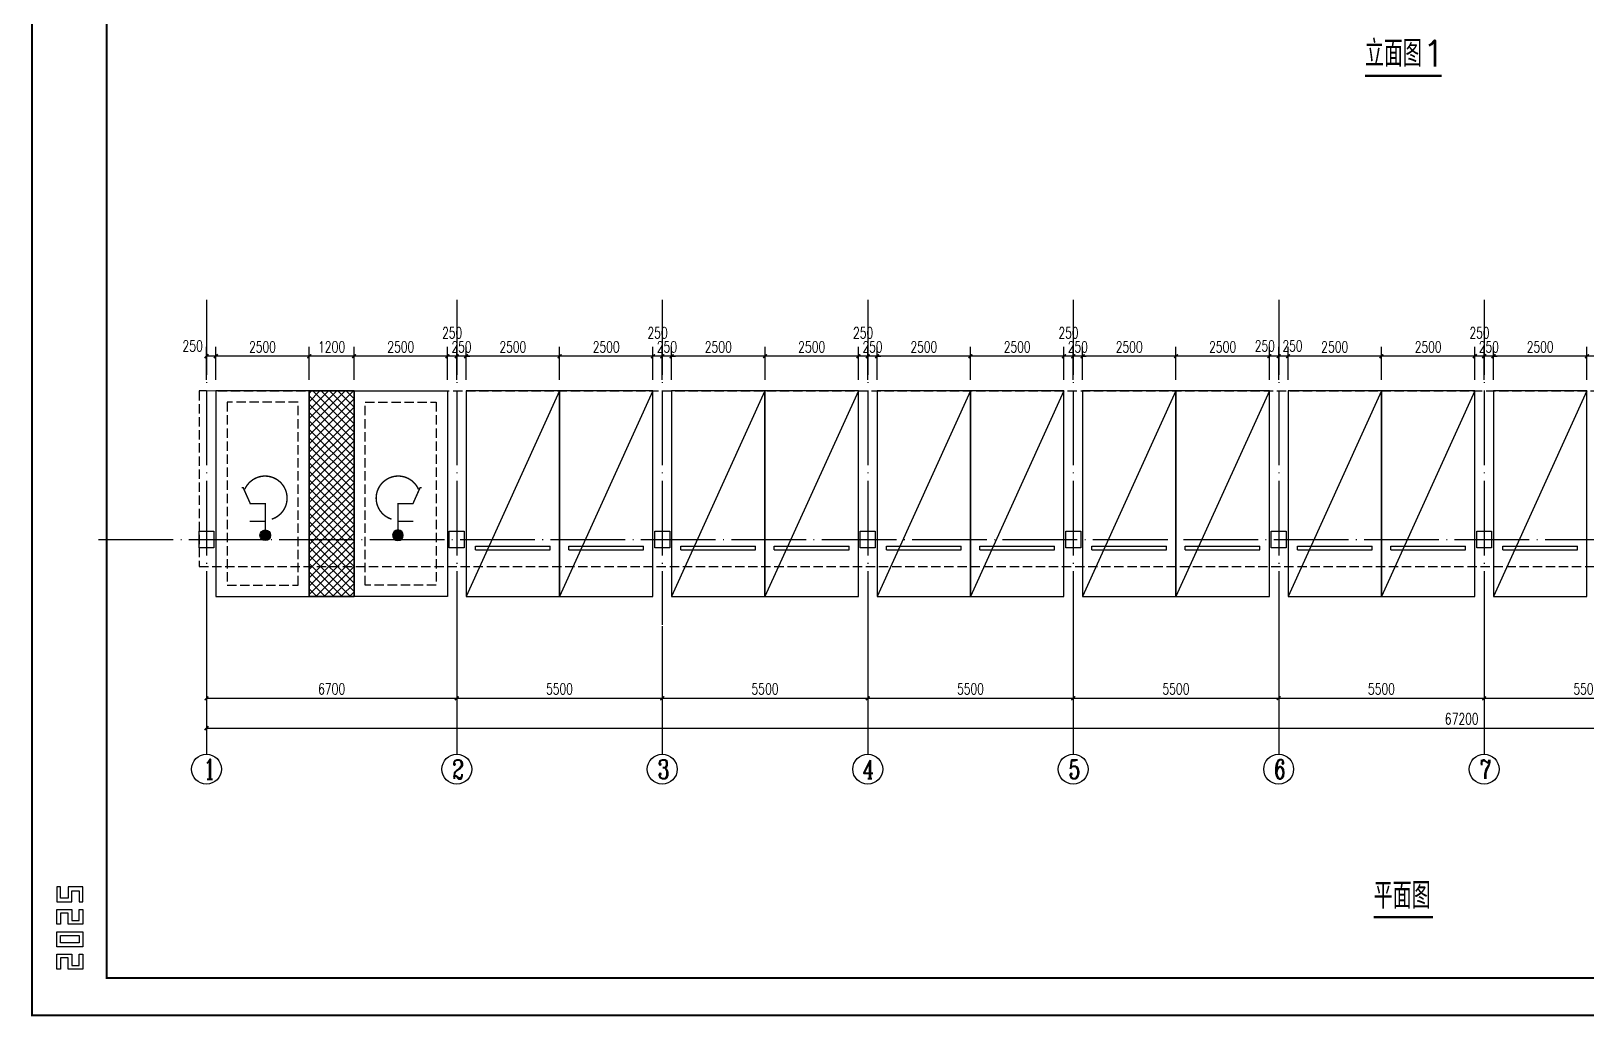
# Model space of a CAD drawing. Header units: millimetres. Extents: x -145765 to 32960, y 14307 to 133157.
# Drawn here: x -51190 to -9546, y 73878 to 100079 of the extents above; entities that cross this region are included whole.
import ezdxf
from ezdxf.enums import TextEntityAlignment as Align

# ---------------------------------------------------------------- set-up
doc = ezdxf.new("R2010")
doc.units = ezdxf.units.MM
doc.header["$LTSCALE"] = 1000
doc.linetypes.add('DASH', pattern=[0.35, 0.25, -0.1])
doc.linetypes.add('DOTE', pattern=[2.42, 2, -0.2, 0.02, -0.2])
for name, color, linetype in [('0-cxFrame', 155, 'Continuous'), ('A-AXIS-D', 1, 'Continuous'), ('A-AXIS-DOTE', 14, 'DOTE'), ('A-AXIS-DP', 126, 'Continuous'), ('A-AXIS-SYMB', 3, 'Continuous'), ('A-Car', 155, 'Continuous'), ('AS-COLN', 6, 'Continuous'), ('Car 无障碍', 6, 'Continuous')]:
    doc.layers.add(name, color=color, linetype=linetype)
doc.layers.add('0-cxText', color=131, linetype='Continuous', lineweight=25)
doc.styles.add('_TCH_AXIS', font='COMPLEX', dxfattribs={"bigfont": 'GBCBIG'})
doc.styles.add('_TCH_DIM_T3', font='SIMPLEX', dxfattribs={"width": 0.705882, "bigfont": 'GBCBIG'})
doc.styles.add('cx_tuming', font='')
doc.styles.add('cx_tuqian1', font='')
doc.styles.get("Standard").update_dxf_attribs({"font": 'txt', "bigfont": 'gbcbig.shx'})
doc.styles.add('黑体', font='@TSSDENG', dxfattribs={"width": 0.9, "bigfont": '@TSSDCHN'})
doc.styles.get('cx_tuming').set_extended_font_data('SimHei')
doc.styles.get('cx_tuqian1').set_extended_font_data('SimSun')
doc.dimstyles.new('_TCH_ARCH-100', dxfattribs={"dimscale": 100, "dimtxt": 2.975, "dimasz": 1, "dimexe": 2.5, "dimexo": 3, "dimgap": 1, "dimtad": 1, "dimdec": 0, "dimzin": 0, "dimdsep": 46, "dimtxsty": '_TCH_DIM_T3', "dimblk": 'ARCHTICK', "dimcen": 0.09, "dimclrt": 7, "dimazin": 2, "dimtfac": 1, "dimtdec": 0, "dimtix": 1, "dimtmove": 2, "dimatfit": 3, "dimfxl": 0, "dimtolj": 1, "dimtzin": 0, "dimarcsym": 0})

# ---------------------------------------------------------------- blocks, each defined once
blk = doc.blocks.new('w423432')
at = {"layer": 'AS-COLN', "elevation": 0}
blk.add_lwpolyline([(-61996, 85395), (-61596, 85395), (-61596, 84945), (-61996, 84945)], close=True, dxfattribs=at)
blk = doc.blocks.new('建筑-停车位-2400x5300')
blk.add_lwpolyline([(-50, 200), (-50, -5300), (2450, -5300), (2450, 200)], close=True)
for points in [[(2450, 200), (-50, -5300)], [(200, -3954), (2200, -3954)], [(200, -4054), (200, -3954)], [(200, -4054), (2200, -4054)], [(2200, -4054), (2200, -3954)]]:
    blk.add_lwpolyline(points)
blk = doc.blocks.new('A$C10711624')
at = {"extrusion": (3.13481e-20, -1.66466e-06, 1)}
h = blk.add_hatch(dxfattribs=at)
h.set_pattern_fill('ANSI31', color=256, scale=100, angle=-180)
h.set_pattern_definition([(225, (3800, 5500), (112.2532, -112.2532), [])])
h.paths.add_polyline_path([(1200, 500), (1200, 6000), (0, 6000), (0, 500)])
h = blk.add_hatch(color=256, dxfattribs=at)
edge = h.paths.add_edge_path()
edge.add_arc((2375, 4362), 143, 270, 630)
at = {"extrusion": (3.11285e-20, -1.66466e-06, 1), "elevation": 0}
for points in [[(1200, 500), (1200, 6000), (0, 6000), (0, 500)], [(3700, 500), (3700, 6000), (1200, 6000), (1200, 500)]]:
    blk.add_lwpolyline(points, close=True, dxfattribs=at)
at = {"extrusion": (3.11285e-20, -1.66466e-06, 1), "const_width": 37.5, "elevation": 0}
for points in [[(2375, 4267), (2375, 3513), (2778, 3513), (2969, 3085), (3006, 3085)], [(2375, 3992), (2791, 3992)]]:
    blk.add_lwpolyline(points, dxfattribs=at)
blk.add_lwpolyline([(2203, 3931, 1.5472), (2924, 3130)], format="xyb", dxfattribs=at)
blk.add_circle((2375, 4362, 0), 143)
at = {"layer": 'Defpoints', "color": 250, "linetype": 'DASH', "extrusion": (3.11285e-20, -1.66466e-06, 1), "elevation": 0}
blk.add_lwpolyline([(3400, 800), (3400, 5700), (1500, 5700), (1500, 800)], close=True, dxfattribs=at)
blk = doc.blocks.new('TK22.A1 L(Dragon)')
at = {"layer": '0-cxFrame', "color": 7, "const_width": 0.5}
blk.add_lwpolyline([(0, 0), (-841, 0), (-841, 594), (0, 594)], close=True, dxfattribs=at)
at = {"layer": '0-cxFrame', "const_width": 0.5}
blk.add_lwpolyline([(-80, 10), (-821, 10), (-821, 584), (-80, 584)], close=True, dxfattribs=at)
at = {"layer": 'Defpoints', "color": 2}
for points in [[(-833.37, 34.37), (-834.37, 34.37), (-834.37, 30.37), (-830.37, 30.37), (-830.37, 33.37), (-828.37, 33.37), (-828.37, 30.37), (-827.37, 30.37), (-827.37, 34.37), (-831.37, 34.37), (-831.37, 31.37), (-833.37, 31.37), (-833.37, 34.37)], [(-833.37, 24.37), (-834.37, 24.37), (-834.37, 28.37), (-830.37, 28.37), (-830.37, 25.37), (-828.37, 25.37), (-828.37, 28.37), (-827.37, 28.37), (-827.37, 24.37), (-831.37, 24.37), (-831.37, 27.37), (-833.37, 27.37), (-833.37, 24.37)], [(-833.37, 12.37), (-834.37, 12.37), (-834.37, 16.37), (-830.37, 16.37), (-830.37, 13.37), (-828.37, 13.37), (-828.37, 16.37), (-827.37, 16.37), (-827.37, 12.37), (-831.37, 12.37), (-831.37, 15.37), (-833.37, 15.37), (-833.37, 12.37)]]:
    blk.add_lwpolyline(points, dxfattribs=at)
for points in [[(-834.37, 18.37), (-834.37, 22.37), (-827.37, 22.37), (-827.37, 18.37)], [(-833.37, 19.37), (-833.37, 21.37), (-828.37, 21.37), (-828.37, 19.37)]]:
    blk.add_lwpolyline(points, close=True, dxfattribs=at)
at = {"style": '黑体', "flags": 4}
blk.add_attdef('图幅', text='', height=3.3, dxfattribs=at).set_placement((-40, 3), align=Align.RIGHT)
at = {"layer": '0-cxText', "flags": 4}
for tag, height, style, p in [('建设单位', 3.5, 'cx_tuming', (-45, 240)), ('项目名称', 3.5, 'cx_tuming', (-45, 210)), ('子项名称', 3.5, 'cx_tuming', (-45, 180)), ('工程编号', 3.3, 'cx_tuqian1', (-35, 165)), ('图名1', 3.5, 'cx_tuming', (-45, 87)), ('图名2', 3.5, 'cx_tuming', (-45, 79)), ('图名3', 3.5, 'cx_tuming', (-45, 71)), ('出图日期', 3.3, 'cx_tuqian1', (-39, 60)), ('专业', 3.3, 'cx_tuqian1', (-55, 52)), ('图号', 3.3, 'cx_tuqian1', (-55, 44)), ('版次', 3.3, 'cx_tuqian1', (-20, 44))]:
    blk.add_attdef(tag, text='', height=height, dxfattribs=dict(at, style=style)).set_placement(p, align=Align.MIDDLE)
at = {"layer": 'Defpoints', "color": 6, "flags": 4}
for tag, height, style, p in [('tufu', 3.3, '黑体', (-12, 12)), ('dwfname', 4, 'cx_tuqian1', (-80, 3))]:
    blk.add_attdef(tag, text='', height=height, dxfattribs=dict(at, style=style)).set_placement(p, align=Align.RIGHT)
blk = doc.blocks.new('_ArchTick')
at = {"color": 0, "linetype": 'ByBlock', "const_width": 0.4}
blk.add_lwpolyline([(-0.5, -0.5), (0.5, 0.5)], dxfattribs=at)
blk = doc.blocks.new('*D215')
at = {"layer": 'A-AXIS-D', "color": 0, "lineweight": -2}
for p, q in [((-46496, 83846), (-46496, 81170)), ((20704, 83846), (20704, 81170)), ((-46496, 81420), (20704, 81420))]:
    blk.add_line(p, q, dxfattribs=at)
at = {"layer": 'Defpoints', "color": 0}
for p in [(-46496, 84146), (20704, 84146), (20704, 81420)]:
    blk.add_point(p, dxfattribs=at)
at = {"layer": 'A-AXIS-D', "color": 0, "lineweight": -2, "xscale": 100, "yscale": 100, "zscale": 100, "rotation": 180}
blk.add_blockref('_ArchTick', (-46496, 81420), dxfattribs=at)
at = {"layer": 'A-AXIS-D', "color": 0, "lineweight": -2, "xscale": 100, "yscale": 100, "zscale": 100}
blk.add_blockref('_ArchTick', (20704, 81420), dxfattribs=at)
at = {"layer": 'A-AXIS-D', "color": 7, "insert": (-12896, 81669), "char_height": 297.5, "attachment_point": 5, "style": '_TCH_DIM_T3'}
blk.add_mtext('\\A1;67200', dxfattribs=at)
blk = doc.blocks.new('*D216')
at = {"layer": 'A-AXIS-D', "color": 0, "lineweight": -2}
for p, q in [((-46496, 83846), (-46496, 81970)), ((-39796, 83846), (-39796, 81970)), ((-46496, 82220), (-39796, 82220))]:
    blk.add_line(p, q, dxfattribs=at)
at = {"layer": 'Defpoints', "color": 0}
for p in [(-46496, 84146), (-39796, 84146), (-39796, 82220)]:
    blk.add_point(p, dxfattribs=at)
at = {"layer": 'A-AXIS-D', "color": 0, "lineweight": -2, "xscale": 100, "yscale": 100, "zscale": 100, "rotation": 180}
blk.add_blockref('_ArchTick', (-46496, 82220), dxfattribs=at)
at = {"layer": 'A-AXIS-D', "color": 0, "lineweight": -2, "xscale": 100, "yscale": 100, "zscale": 100}
blk.add_blockref('_ArchTick', (-39796, 82220), dxfattribs=at)
at = {"layer": 'A-AXIS-D', "color": 7, "insert": (-43146, 82469), "char_height": 297.5, "attachment_point": 5, "style": '_TCH_DIM_T3'}
blk.add_mtext('\\A1;6700', dxfattribs=at)
blk = doc.blocks.new('*D217')
at = {"layer": 'A-AXIS-D', "color": 0, "lineweight": -2}
for p, q in [((-39796, 83846), (-39796, 81970)), ((-34296, 83846), (-34296, 81970)), ((-39796, 82220), (-34296, 82220))]:
    blk.add_line(p, q, dxfattribs=at)
at = {"layer": 'Defpoints', "color": 0}
for p in [(-39796, 84146), (-34296, 84146), (-34296, 82220)]:
    blk.add_point(p, dxfattribs=at)
at = {"layer": 'A-AXIS-D', "color": 0, "lineweight": -2, "xscale": 100, "yscale": 100, "zscale": 100, "rotation": 180}
blk.add_blockref('_ArchTick', (-39796, 82220), dxfattribs=at)
at = {"layer": 'A-AXIS-D', "color": 0, "lineweight": -2, "xscale": 100, "yscale": 100, "zscale": 100}
blk.add_blockref('_ArchTick', (-34296, 82220), dxfattribs=at)
at = {"layer": 'A-AXIS-D', "color": 7, "insert": (-37046, 82469), "char_height": 297.5, "attachment_point": 5, "style": '_TCH_DIM_T3'}
blk.add_mtext('\\A1;5500', dxfattribs=at)
blk = doc.blocks.new('*D218')
at = {"layer": 'A-AXIS-D', "color": 0, "lineweight": -2}
for p, q in [((-34296, 83846), (-34296, 81970)), ((-28796, 83846), (-28796, 81970)), ((-34296, 82220), (-28796, 82220))]:
    blk.add_line(p, q, dxfattribs=at)
at = {"layer": 'Defpoints', "color": 0}
for p in [(-34296, 84146), (-28796, 84146), (-28796, 82220)]:
    blk.add_point(p, dxfattribs=at)
at = {"layer": 'A-AXIS-D', "color": 0, "lineweight": -2, "xscale": 100, "yscale": 100, "zscale": 100, "rotation": 180}
blk.add_blockref('_ArchTick', (-34296, 82220), dxfattribs=at)
at = {"layer": 'A-AXIS-D', "color": 0, "lineweight": -2, "xscale": 100, "yscale": 100, "zscale": 100}
blk.add_blockref('_ArchTick', (-28796, 82220), dxfattribs=at)
at = {"layer": 'A-AXIS-D', "color": 7, "insert": (-31546, 82469), "char_height": 297.5, "attachment_point": 5, "style": '_TCH_DIM_T3'}
blk.add_mtext('\\A1;5500', dxfattribs=at)
blk = doc.blocks.new('*D219')
at = {"layer": 'A-AXIS-D', "color": 0, "lineweight": -2}
for p, q in [((-28796, 83846), (-28796, 81970)), ((-23296, 83846), (-23296, 81970)), ((-28796, 82220), (-23296, 82220))]:
    blk.add_line(p, q, dxfattribs=at)
at = {"layer": 'Defpoints', "color": 0}
for p in [(-28796, 84146), (-23296, 84146), (-23296, 82220)]:
    blk.add_point(p, dxfattribs=at)
at = {"layer": 'A-AXIS-D', "color": 0, "lineweight": -2, "xscale": 100, "yscale": 100, "zscale": 100, "rotation": 180}
blk.add_blockref('_ArchTick', (-28796, 82220), dxfattribs=at)
at = {"layer": 'A-AXIS-D', "color": 0, "lineweight": -2, "xscale": 100, "yscale": 100, "zscale": 100}
blk.add_blockref('_ArchTick', (-23296, 82220), dxfattribs=at)
at = {"layer": 'A-AXIS-D', "color": 7, "insert": (-26046, 82469), "char_height": 297.5, "attachment_point": 5, "style": '_TCH_DIM_T3'}
blk.add_mtext('\\A1;5500', dxfattribs=at)
blk = doc.blocks.new('*D220')
at = {"layer": 'A-AXIS-D', "color": 0, "lineweight": -2}
for p, q in [((-23296, 83846), (-23296, 81970)), ((-17796, 83846), (-17796, 81970)), ((-23296, 82220), (-17796, 82220))]:
    blk.add_line(p, q, dxfattribs=at)
at = {"layer": 'Defpoints', "color": 0}
for p in [(-23296, 84146), (-17796, 84146), (-17796, 82220)]:
    blk.add_point(p, dxfattribs=at)
at = {"layer": 'A-AXIS-D', "color": 0, "lineweight": -2, "xscale": 100, "yscale": 100, "zscale": 100, "rotation": 180}
blk.add_blockref('_ArchTick', (-23296, 82220), dxfattribs=at)
at = {"layer": 'A-AXIS-D', "color": 0, "lineweight": -2, "xscale": 100, "yscale": 100, "zscale": 100}
blk.add_blockref('_ArchTick', (-17796, 82220), dxfattribs=at)
at = {"layer": 'A-AXIS-D', "color": 7, "insert": (-20546, 82469), "char_height": 297.5, "attachment_point": 5, "style": '_TCH_DIM_T3'}
blk.add_mtext('\\A1;5500', dxfattribs=at)
blk = doc.blocks.new('*D221')
at = {"layer": 'A-AXIS-D', "color": 0, "lineweight": -2}
for p, q in [((-17796, 83846), (-17796, 81970)), ((-12296, 83846), (-12296, 81970)), ((-17796, 82220), (-12296, 82220))]:
    blk.add_line(p, q, dxfattribs=at)
at = {"layer": 'Defpoints', "color": 0}
for p in [(-17796, 84146), (-12296, 84146), (-12296, 82220)]:
    blk.add_point(p, dxfattribs=at)
at = {"layer": 'A-AXIS-D', "color": 0, "lineweight": -2, "xscale": 100, "yscale": 100, "zscale": 100, "rotation": 180}
blk.add_blockref('_ArchTick', (-17796, 82220), dxfattribs=at)
at = {"layer": 'A-AXIS-D', "color": 0, "lineweight": -2, "xscale": 100, "yscale": 100, "zscale": 100}
blk.add_blockref('_ArchTick', (-12296, 82220), dxfattribs=at)
at = {"layer": 'A-AXIS-D', "color": 7, "insert": (-15046, 82469), "char_height": 297.5, "attachment_point": 5, "style": '_TCH_DIM_T3'}
blk.add_mtext('\\A1;5500', dxfattribs=at)
blk = doc.blocks.new('*D222')
at = {"layer": 'A-AXIS-D', "color": 0, "lineweight": -2}
for p, q in [((-12296, 83846), (-12296, 81970)), ((-6796, 83846), (-6796, 81970)), ((-12296, 82220), (-6796, 82220))]:
    blk.add_line(p, q, dxfattribs=at)
at = {"layer": 'Defpoints', "color": 0}
for p in [(-12296, 84146), (-6796, 84146), (-6796, 82220)]:
    blk.add_point(p, dxfattribs=at)
at = {"layer": 'A-AXIS-D', "color": 0, "lineweight": -2, "xscale": 100, "yscale": 100, "zscale": 100, "rotation": 180}
blk.add_blockref('_ArchTick', (-12296, 82220), dxfattribs=at)
at = {"layer": 'A-AXIS-D', "color": 0, "lineweight": -2, "xscale": 100, "yscale": 100, "zscale": 100}
blk.add_blockref('_ArchTick', (-6796, 82220), dxfattribs=at)
at = {"layer": 'A-AXIS-D', "color": 7, "insert": (-9546, 82469), "char_height": 297.5, "attachment_point": 5, "style": '_TCH_DIM_T3'}
blk.add_mtext('\\A1;5500', dxfattribs=at)
blk = doc.blocks.new('*D273')
at = {"layer": 'A-AXIS-DP', "color": 0, "lineweight": -2}
for p, q in [((-9546, 90745), (-9546, 91626)), ((-7046, 90745), (-7046, 91626)), ((-7046, 91376), (-9546, 91376))]:
    blk.add_line(p, q, dxfattribs=at)
at = {"layer": 'Defpoints', "color": 0}
for p in [(-9546, 91376), (-9546, 90445), (-7046, 90445)]:
    blk.add_point(p, dxfattribs=at)
at = {"layer": 'A-AXIS-DP', "color": 0, "lineweight": -2, "xscale": 100, "yscale": 100, "zscale": 100}
for p, rotation in [((-9546, 91376), 179.9999993516673), ((-7046, 91376), 359.9999993516673)]:
    blk.add_blockref('_ArchTick', p, dxfattribs=dict(at, rotation=rotation))
at = {"layer": 'A-AXIS-DP', "color": 7, "insert": (-8296, 91625), "char_height": 297.5, "attachment_point": 5, "rotation": 360, "style": '_TCH_DIM_T3'}
blk.add_mtext('\\A1;2500', dxfattribs=at)
blk = doc.blocks.new('*D274')
at = {"layer": 'A-AXIS-DP', "color": 0, "lineweight": -2}
for p, q in [((-12046, 90745), (-12046, 91626)), ((-9546, 90745), (-9546, 91626)), ((-9546, 91376), (-12046, 91376))]:
    blk.add_line(p, q, dxfattribs=at)
at = {"layer": 'Defpoints', "color": 0}
for p in [(-12046, 91376), (-12046, 90445), (-9546, 90445)]:
    blk.add_point(p, dxfattribs=at)
at = {"layer": 'A-AXIS-DP', "color": 0, "lineweight": -2, "xscale": 100, "yscale": 100, "zscale": 100}
for p, rotation in [((-12046, 91376), 179.9999993516673), ((-9546, 91376), 359.9999993516673)]:
    blk.add_blockref('_ArchTick', p, dxfattribs=dict(at, rotation=rotation))
at = {"layer": 'A-AXIS-DP', "color": 7, "insert": (-10796, 91625), "char_height": 297.5, "attachment_point": 5, "rotation": 360, "style": '_TCH_DIM_T3'}
blk.add_mtext('\\A1;2500', dxfattribs=at)
blk = doc.blocks.new('*D275')
at = {"layer": 'A-AXIS-DP', "color": 0, "lineweight": -2}
for p, q in [((-12296, 90745), (-12296, 91626)), ((-12046, 90745), (-12046, 91626)), ((-12296, 91376), (-12396, 91376)), ((-12046, 91376), (-12296, 91376)), ((-12046, 91376), (-11946, 91376))]:
    blk.add_line(p, q, dxfattribs=at)
at = {"layer": 'Defpoints', "color": 0}
for p in [(-12296, 91376), (-12296, 90445), (-12046, 90445)]:
    blk.add_point(p, dxfattribs=at)
at = {"layer": 'A-AXIS-DP', "color": 0, "lineweight": -2, "xscale": 100, "yscale": 100, "zscale": 100}
for p, rotation in [((-12296, 91376), 359.9999993516689), ((-12046, 91376), 179.9999993516689)]:
    blk.add_blockref('_ArchTick', p, dxfattribs=dict(at, rotation=rotation))
at = {"layer": 'A-AXIS-DP', "color": 7, "insert": (-12171, 91625), "char_height": 297.5, "attachment_point": 5, "rotation": 360, "style": '_TCH_DIM_T3'}
blk.add_mtext('\\A1;250', dxfattribs=at)
blk = doc.blocks.new('*D276')
at = {"layer": 'A-AXIS-DP', "color": 0, "lineweight": -2}
for p, q in [((-12546, 90745), (-12546, 91626)), ((-12296, 90745), (-12296, 91626)), ((-12296, 91376), (-12546, 91376))]:
    blk.add_line(p, q, dxfattribs=at)
at = {"layer": 'Defpoints', "color": 0}
for p in [(-12546, 91376), (-12546, 90445), (-12296, 90445)]:
    blk.add_point(p, dxfattribs=at)
at = {"layer": 'A-AXIS-DP', "color": 0, "lineweight": -2, "xscale": 100, "yscale": 100, "zscale": 100}
for p, rotation in [((-12546, 91376), 179.999999351669), ((-12296, 91376), 359.999999351669)]:
    blk.add_blockref('_ArchTick', p, dxfattribs=dict(at, rotation=rotation))
at = {"layer": 'A-AXIS-DP', "color": 7, "insert": (-12421, 92001), "char_height": 297.5, "attachment_point": 5, "rotation": 360, "style": '_TCH_DIM_T3'}
blk.add_mtext('\\A1;250', dxfattribs=at)
blk = doc.blocks.new('*D277')
at = {"layer": 'A-AXIS-DP', "color": 0, "lineweight": -2}
for p, q in [((-15046, 90745), (-15046, 91626)), ((-12546, 90745), (-12546, 91626)), ((-12546, 91376), (-15046, 91376))]:
    blk.add_line(p, q, dxfattribs=at)
at = {"layer": 'Defpoints', "color": 0}
for p in [(-15046, 91376), (-15046, 90445), (-12546, 90445)]:
    blk.add_point(p, dxfattribs=at)
at = {"layer": 'A-AXIS-DP', "color": 0, "lineweight": -2, "xscale": 100, "yscale": 100, "zscale": 100}
for p, rotation in [((-15046, 91376), 179.9999993516673), ((-12546, 91376), 359.9999993516673)]:
    blk.add_blockref('_ArchTick', p, dxfattribs=dict(at, rotation=rotation))
at = {"layer": 'A-AXIS-DP', "color": 7, "insert": (-13796, 91625), "char_height": 297.5, "attachment_point": 5, "rotation": 360, "style": '_TCH_DIM_T3'}
blk.add_mtext('\\A1;2500', dxfattribs=at)
blk = doc.blocks.new('*D278')
at = {"layer": 'A-AXIS-DP', "color": 0, "lineweight": -2}
for p, q in [((-17546, 90745), (-17546, 91626)), ((-15046, 90745), (-15046, 91626)), ((-15046, 91376), (-17546, 91376))]:
    blk.add_line(p, q, dxfattribs=at)
at = {"layer": 'Defpoints', "color": 0}
for p in [(-17546, 91376), (-17546, 90445), (-15046, 90445)]:
    blk.add_point(p, dxfattribs=at)
at = {"layer": 'A-AXIS-DP', "color": 0, "lineweight": -2, "xscale": 100, "yscale": 100, "zscale": 100}
for p, rotation in [((-17546, 91376), 179.9999993516673), ((-15046, 91376), 359.9999993516673)]:
    blk.add_blockref('_ArchTick', p, dxfattribs=dict(at, rotation=rotation))
at = {"layer": 'A-AXIS-DP', "color": 7, "insert": (-16296, 91625), "char_height": 297.5, "attachment_point": 5, "rotation": 360, "style": '_TCH_DIM_T3'}
blk.add_mtext('\\A1;2500', dxfattribs=at)
blk = doc.blocks.new('*D279')
at = {"layer": 'A-AXIS-DP', "color": 0, "lineweight": -2}
for p, q in [((-17796, 90745), (-17796, 91626)), ((-17546, 90745), (-17546, 91626)), ((-17546, 91376), (-17796, 91376))]:
    blk.add_line(p, q, dxfattribs=at)
at = {"layer": 'Defpoints', "color": 0}
for p in [(-17796, 91376), (-17796, 90445), (-17546, 90445)]:
    blk.add_point(p, dxfattribs=at)
at = {"layer": 'A-AXIS-DP', "color": 0, "lineweight": -2, "xscale": 100, "yscale": 100, "zscale": 100}
for p, rotation in [((-17796, 91376), 179.9999993516689), ((-17546, 91376), 359.9999993516689)]:
    blk.add_blockref('_ArchTick', p, dxfattribs=dict(at, rotation=rotation))
at = {"layer": 'A-AXIS-DP', "color": 7, "insert": (-18166, 91651), "char_height": 297.5, "attachment_point": 5, "rotation": 360, "style": '_TCH_DIM_T3'}
blk.add_mtext('\\A1;250', dxfattribs=at)
blk = doc.blocks.new('*D280')
at = {"layer": 'A-AXIS-DP', "color": 0, "lineweight": -2}
for p, q in [((-18046, 90745), (-18046, 91626)), ((-17796, 90745), (-17796, 91626)), ((-17796, 91376), (-18046, 91376))]:
    blk.add_line(p, q, dxfattribs=at)
at = {"layer": 'Defpoints', "color": 0}
for p in [(-18046, 91376), (-18046, 90445), (-17796, 90445)]:
    blk.add_point(p, dxfattribs=at)
at = {"layer": 'A-AXIS-DP', "color": 0, "lineweight": -2, "xscale": 100, "yscale": 100, "zscale": 100}
for p, rotation in [((-18046, 91376), 179.999999351669), ((-17796, 91376), 359.999999351669)]:
    blk.add_blockref('_ArchTick', p, dxfattribs=dict(at, rotation=rotation))
at = {"layer": 'A-AXIS-DP', "color": 7, "insert": (-17426, 91651), "char_height": 297.5, "attachment_point": 5, "rotation": 360, "style": '_TCH_DIM_T3'}
blk.add_mtext('\\A1;250', dxfattribs=at)
blk = doc.blocks.new('*D281')
at = {"layer": 'A-AXIS-DP', "color": 0, "lineweight": -2}
for p, q in [((-20546, 90745), (-20546, 91626)), ((-18046, 90745), (-18046, 91626)), ((-18046, 91376), (-20546, 91376))]:
    blk.add_line(p, q, dxfattribs=at)
at = {"layer": 'Defpoints', "color": 0}
for p in [(-20546, 91376), (-20546, 90445), (-18046, 90445)]:
    blk.add_point(p, dxfattribs=at)
at = {"layer": 'A-AXIS-DP', "color": 0, "lineweight": -2, "xscale": 100, "yscale": 100, "zscale": 100}
for p, rotation in [((-20546, 91376), 179.9999993516674), ((-18046, 91376), 359.9999993516673)]:
    blk.add_blockref('_ArchTick', p, dxfattribs=dict(at, rotation=rotation))
at = {"layer": 'A-AXIS-DP', "color": 7, "insert": (-19296, 91625), "char_height": 297.5, "attachment_point": 5, "rotation": 360, "style": '_TCH_DIM_T3'}
blk.add_mtext('\\A1;2500', dxfattribs=at)
blk = doc.blocks.new('*D282')
at = {"layer": 'A-AXIS-DP', "color": 0, "lineweight": -2}
for p, q in [((-23046, 90745), (-23046, 91626)), ((-20546, 90745), (-20546, 91626)), ((-20546, 91376), (-23046, 91376))]:
    blk.add_line(p, q, dxfattribs=at)
at = {"layer": 'Defpoints', "color": 0}
for p in [(-23046, 91376), (-23046, 90445), (-20546, 90445)]:
    blk.add_point(p, dxfattribs=at)
at = {"layer": 'A-AXIS-DP', "color": 0, "lineweight": -2, "xscale": 100, "yscale": 100, "zscale": 100}
for p, rotation in [((-23046, 91376), 179.9999993516673), ((-20546, 91376), 359.9999993516673)]:
    blk.add_blockref('_ArchTick', p, dxfattribs=dict(at, rotation=rotation))
at = {"layer": 'A-AXIS-DP', "color": 7, "insert": (-21796, 91625), "char_height": 297.5, "attachment_point": 5, "rotation": 360, "style": '_TCH_DIM_T3'}
blk.add_mtext('\\A1;2500', dxfattribs=at)
blk = doc.blocks.new('*D283')
at = {"layer": 'A-AXIS-DP', "color": 0, "lineweight": -2}
for p, q in [((-23296, 90745), (-23296, 91626)), ((-23046, 90745), (-23046, 91626)), ((-23296, 91376), (-23396, 91376)), ((-23046, 91376), (-23296, 91376)), ((-23046, 91376), (-22946, 91376))]:
    blk.add_line(p, q, dxfattribs=at)
at = {"layer": 'Defpoints', "color": 0}
for p in [(-23296, 91376), (-23296, 90445), (-23046, 90445)]:
    blk.add_point(p, dxfattribs=at)
at = {"layer": 'A-AXIS-DP', "color": 0, "lineweight": -2, "xscale": 100, "yscale": 100, "zscale": 100}
for p, rotation in [((-23296, 91376), 359.9999993516689), ((-23046, 91376), 179.9999993516689)]:
    blk.add_blockref('_ArchTick', p, dxfattribs=dict(at, rotation=rotation))
at = {"layer": 'A-AXIS-DP', "color": 7, "insert": (-23171, 91625), "char_height": 297.5, "attachment_point": 5, "rotation": 360, "style": '_TCH_DIM_T3'}
blk.add_mtext('\\A1;250', dxfattribs=at)
blk = doc.blocks.new('*D284')
at = {"layer": 'A-AXIS-DP', "color": 0, "lineweight": -2}
for p, q in [((-23546, 90745), (-23546, 91626)), ((-23296, 90745), (-23296, 91626)), ((-23296, 91376), (-23546, 91376))]:
    blk.add_line(p, q, dxfattribs=at)
at = {"layer": 'Defpoints', "color": 0}
for p in [(-23546, 91376), (-23546, 90445), (-23296, 90445)]:
    blk.add_point(p, dxfattribs=at)
at = {"layer": 'A-AXIS-DP', "color": 0, "lineweight": -2, "xscale": 100, "yscale": 100, "zscale": 100}
for p, rotation in [((-23546, 91376), 179.999999351669), ((-23296, 91376), 359.999999351669)]:
    blk.add_blockref('_ArchTick', p, dxfattribs=dict(at, rotation=rotation))
at = {"layer": 'A-AXIS-DP', "color": 7, "insert": (-23421, 92001), "char_height": 297.5, "attachment_point": 5, "rotation": 360, "style": '_TCH_DIM_T3'}
blk.add_mtext('\\A1;250', dxfattribs=at)
blk = doc.blocks.new('*D285')
at = {"layer": 'A-AXIS-DP', "color": 0, "lineweight": -2}
for p, q in [((-26046, 90745), (-26046, 91626)), ((-23546, 90745), (-23546, 91626)), ((-23546, 91376), (-26046, 91376))]:
    blk.add_line(p, q, dxfattribs=at)
at = {"layer": 'Defpoints', "color": 0}
for p in [(-26046, 91376), (-26046, 90445), (-23546, 90445)]:
    blk.add_point(p, dxfattribs=at)
at = {"layer": 'A-AXIS-DP', "color": 0, "lineweight": -2, "xscale": 100, "yscale": 100, "zscale": 100}
for p, rotation in [((-26046, 91376), 179.9999993516674), ((-23546, 91376), 359.9999993516673)]:
    blk.add_blockref('_ArchTick', p, dxfattribs=dict(at, rotation=rotation))
at = {"layer": 'A-AXIS-DP', "color": 7, "insert": (-24796, 91625), "char_height": 297.5, "attachment_point": 5, "rotation": 360, "style": '_TCH_DIM_T3'}
blk.add_mtext('\\A1;2500', dxfattribs=at)
blk = doc.blocks.new('*D286')
at = {"layer": 'A-AXIS-DP', "color": 0, "lineweight": -2}
for p, q in [((-28546, 90745), (-28546, 91626)), ((-26046, 90745), (-26046, 91626)), ((-26046, 91376), (-28546, 91376))]:
    blk.add_line(p, q, dxfattribs=at)
at = {"layer": 'Defpoints', "color": 0}
for p in [(-28546, 91376), (-28546, 90445), (-26046, 90445)]:
    blk.add_point(p, dxfattribs=at)
at = {"layer": 'A-AXIS-DP', "color": 0, "lineweight": -2, "xscale": 100, "yscale": 100, "zscale": 100}
for p, rotation in [((-28546, 91376), 179.9999993516673), ((-26046, 91376), 359.9999993516673)]:
    blk.add_blockref('_ArchTick', p, dxfattribs=dict(at, rotation=rotation))
at = {"layer": 'A-AXIS-DP', "color": 7, "insert": (-27296, 91625), "char_height": 297.5, "attachment_point": 5, "rotation": 360, "style": '_TCH_DIM_T3'}
blk.add_mtext('\\A1;2500', dxfattribs=at)
blk = doc.blocks.new('*D287')
at = {"layer": 'A-AXIS-DP', "color": 0, "lineweight": -2}
for p, q in [((-28796, 90745), (-28796, 91626)), ((-28546, 90745), (-28546, 91626)), ((-28796, 91376), (-28896, 91376)), ((-28546, 91376), (-28796, 91376)), ((-28546, 91376), (-28446, 91376))]:
    blk.add_line(p, q, dxfattribs=at)
at = {"layer": 'Defpoints', "color": 0}
for p in [(-28796, 91376), (-28796, 90445), (-28546, 90445)]:
    blk.add_point(p, dxfattribs=at)
at = {"layer": 'A-AXIS-DP', "color": 0, "lineweight": -2, "xscale": 100, "yscale": 100, "zscale": 100}
for p, rotation in [((-28796, 91376), 359.9999993516689), ((-28546, 91376), 179.9999993516689)]:
    blk.add_blockref('_ArchTick', p, dxfattribs=dict(at, rotation=rotation))
at = {"layer": 'A-AXIS-DP', "color": 7, "insert": (-28671, 91625), "char_height": 297.5, "attachment_point": 5, "rotation": 360, "style": '_TCH_DIM_T3'}
blk.add_mtext('\\A1;250', dxfattribs=at)
blk = doc.blocks.new('*D288')
at = {"layer": 'A-AXIS-DP', "color": 0, "lineweight": -2}
for p, q in [((-29046, 90745), (-29046, 91626)), ((-28796, 90745), (-28796, 91626)), ((-28796, 91376), (-29046, 91376))]:
    blk.add_line(p, q, dxfattribs=at)
at = {"layer": 'Defpoints', "color": 0}
for p in [(-29046, 91376), (-29046, 90445), (-28796, 90445)]:
    blk.add_point(p, dxfattribs=at)
at = {"layer": 'A-AXIS-DP', "color": 0, "lineweight": -2, "xscale": 100, "yscale": 100, "zscale": 100}
for p, rotation in [((-29046, 91376), 179.999999351669), ((-28796, 91376), 359.999999351669)]:
    blk.add_blockref('_ArchTick', p, dxfattribs=dict(at, rotation=rotation))
at = {"layer": 'A-AXIS-DP', "color": 7, "insert": (-28921, 92001), "char_height": 297.5, "attachment_point": 5, "rotation": 360, "style": '_TCH_DIM_T3'}
blk.add_mtext('\\A1;250', dxfattribs=at)
blk = doc.blocks.new('*D289')
at = {"layer": 'A-AXIS-DP', "color": 0, "lineweight": -2}
for p, q in [((-31546, 90745), (-31546, 91626)), ((-29046, 90745), (-29046, 91626)), ((-29046, 91376), (-31546, 91376))]:
    blk.add_line(p, q, dxfattribs=at)
at = {"layer": 'Defpoints', "color": 0}
for p in [(-31546, 91376), (-31546, 90445), (-29046, 90445)]:
    blk.add_point(p, dxfattribs=at)
at = {"layer": 'A-AXIS-DP', "color": 0, "lineweight": -2, "xscale": 100, "yscale": 100, "zscale": 100}
for p, rotation in [((-31546, 91376), 179.9999993516673), ((-29046, 91376), 359.9999993516673)]:
    blk.add_blockref('_ArchTick', p, dxfattribs=dict(at, rotation=rotation))
at = {"layer": 'A-AXIS-DP', "color": 7, "insert": (-30296, 91625), "char_height": 297.5, "attachment_point": 5, "rotation": 360, "style": '_TCH_DIM_T3'}
blk.add_mtext('\\A1;2500', dxfattribs=at)
blk = doc.blocks.new('*D290')
at = {"layer": 'A-AXIS-DP', "color": 0, "lineweight": -2}
for p, q in [((-34046, 90745), (-34046, 91626)), ((-31546, 90745), (-31546, 91626)), ((-31546, 91376), (-34046, 91376))]:
    blk.add_line(p, q, dxfattribs=at)
at = {"layer": 'Defpoints', "color": 0}
for p in [(-34046, 91376), (-34046, 90445), (-31546, 90445)]:
    blk.add_point(p, dxfattribs=at)
at = {"layer": 'A-AXIS-DP', "color": 0, "lineweight": -2, "xscale": 100, "yscale": 100, "zscale": 100}
for p, rotation in [((-34046, 91376), 179.9999993516673), ((-31546, 91376), 359.9999993516673)]:
    blk.add_blockref('_ArchTick', p, dxfattribs=dict(at, rotation=rotation))
at = {"layer": 'A-AXIS-DP', "color": 7, "insert": (-32796, 91625), "char_height": 297.5, "attachment_point": 5, "rotation": 360, "style": '_TCH_DIM_T3'}
blk.add_mtext('\\A1;2500', dxfattribs=at)
blk = doc.blocks.new('*D291')
at = {"layer": 'A-AXIS-DP', "color": 0, "lineweight": -2}
for p, q in [((-34296, 90745), (-34296, 91626)), ((-34046, 90745), (-34046, 91626)), ((-34296, 91376), (-34396, 91376)), ((-34046, 91376), (-34296, 91376)), ((-34046, 91376), (-33946, 91376))]:
    blk.add_line(p, q, dxfattribs=at)
at = {"layer": 'Defpoints', "color": 0}
for p in [(-34296, 91376), (-34296, 90445), (-34046, 90445)]:
    blk.add_point(p, dxfattribs=at)
at = {"layer": 'A-AXIS-DP', "color": 0, "lineweight": -2, "xscale": 100, "yscale": 100, "zscale": 100}
for p, rotation in [((-34296, 91376), 359.9999993516689), ((-34046, 91376), 179.9999993516689)]:
    blk.add_blockref('_ArchTick', p, dxfattribs=dict(at, rotation=rotation))
at = {"layer": 'A-AXIS-DP', "color": 7, "insert": (-34171, 91625), "char_height": 297.5, "attachment_point": 5, "rotation": 360, "style": '_TCH_DIM_T3'}
blk.add_mtext('\\A1;250', dxfattribs=at)
blk = doc.blocks.new('*D292')
at = {"layer": 'A-AXIS-DP', "color": 0, "lineweight": -2}
for p, q in [((-34546, 90745), (-34546, 91626)), ((-34296, 90745), (-34296, 91626)), ((-34296, 91376), (-34546, 91376))]:
    blk.add_line(p, q, dxfattribs=at)
at = {"layer": 'Defpoints', "color": 0}
for p in [(-34546, 91376), (-34546, 90445), (-34296, 90445)]:
    blk.add_point(p, dxfattribs=at)
at = {"layer": 'A-AXIS-DP', "color": 0, "lineweight": -2, "xscale": 100, "yscale": 100, "zscale": 100}
for p, rotation in [((-34546, 91376), 179.999999351669), ((-34296, 91376), 359.999999351669)]:
    blk.add_blockref('_ArchTick', p, dxfattribs=dict(at, rotation=rotation))
at = {"layer": 'A-AXIS-DP', "color": 7, "insert": (-34421, 92001), "char_height": 297.5, "attachment_point": 5, "rotation": 360, "style": '_TCH_DIM_T3'}
blk.add_mtext('\\A1;250', dxfattribs=at)
blk = doc.blocks.new('*D293')
at = {"layer": 'A-AXIS-DP', "color": 0, "lineweight": -2}
for p, q in [((-37046, 90745), (-37046, 91626)), ((-34546, 90745), (-34546, 91626)), ((-34546, 91376), (-37046, 91376))]:
    blk.add_line(p, q, dxfattribs=at)
at = {"layer": 'Defpoints', "color": 0}
for p in [(-37046, 91376), (-37046, 90445), (-34546, 90445)]:
    blk.add_point(p, dxfattribs=at)
at = {"layer": 'A-AXIS-DP', "color": 0, "lineweight": -2, "xscale": 100, "yscale": 100, "zscale": 100}
for p, rotation in [((-37046, 91376), 179.9999993516673), ((-34546, 91376), 359.9999993516673)]:
    blk.add_blockref('_ArchTick', p, dxfattribs=dict(at, rotation=rotation))
at = {"layer": 'A-AXIS-DP', "color": 7, "insert": (-35796, 91625), "char_height": 297.5, "attachment_point": 5, "rotation": 360, "style": '_TCH_DIM_T3'}
blk.add_mtext('\\A1;2500', dxfattribs=at)
blk = doc.blocks.new('*D294')
at = {"layer": 'A-AXIS-DP', "color": 0, "lineweight": -2}
for p, q in [((-39546, 90745), (-39546, 91626)), ((-37046, 90745), (-37046, 91626)), ((-37046, 91376), (-39546, 91376))]:
    blk.add_line(p, q, dxfattribs=at)
at = {"layer": 'Defpoints', "color": 0}
for p in [(-39546, 91376), (-39546, 90445), (-37046, 90445)]:
    blk.add_point(p, dxfattribs=at)
at = {"layer": 'A-AXIS-DP', "color": 0, "lineweight": -2, "xscale": 100, "yscale": 100, "zscale": 100}
for p, rotation in [((-39546, 91376), 179.9999993516673), ((-37046, 91376), 359.9999993516673)]:
    blk.add_blockref('_ArchTick', p, dxfattribs=dict(at, rotation=rotation))
at = {"layer": 'A-AXIS-DP', "color": 7, "insert": (-38296, 91625), "char_height": 297.5, "attachment_point": 5, "rotation": 360, "style": '_TCH_DIM_T3'}
blk.add_mtext('\\A1;2500', dxfattribs=at)
blk = doc.blocks.new('*D295')
at = {"layer": 'A-AXIS-DP', "color": 0, "lineweight": -2}
for p, q in [((-39796, 90745), (-39796, 91626)), ((-39546, 90745), (-39546, 91626)), ((-39796, 91376), (-39896, 91376)), ((-39546, 91376), (-39796, 91376)), ((-39546, 91376), (-39446, 91376))]:
    blk.add_line(p, q, dxfattribs=at)
at = {"layer": 'Defpoints', "color": 0}
for p in [(-39796, 91376), (-39796, 90445), (-39546, 90445)]:
    blk.add_point(p, dxfattribs=at)
at = {"layer": 'A-AXIS-DP', "color": 0, "lineweight": -2, "xscale": 100, "yscale": 100, "zscale": 100}
for p, rotation in [((-39796, 91376), 359.9999993516689), ((-39546, 91376), 179.9999993516689)]:
    blk.add_blockref('_ArchTick', p, dxfattribs=dict(at, rotation=rotation))
at = {"layer": 'A-AXIS-DP', "color": 7, "insert": (-39671, 91625), "char_height": 297.5, "attachment_point": 5, "rotation": 360, "style": '_TCH_DIM_T3'}
blk.add_mtext('\\A1;250', dxfattribs=at)
blk = doc.blocks.new('*D296')
at = {"layer": 'A-AXIS-DP', "color": 0, "lineweight": -2}
for p, q in [((-40046, 90745), (-40046, 91626)), ((-39796, 90745), (-39796, 91626)), ((-39796, 91376), (-40046, 91376))]:
    blk.add_line(p, q, dxfattribs=at)
at = {"layer": 'Defpoints', "color": 0}
for p in [(-40046, 91376), (-40046, 90445), (-39796, 90445)]:
    blk.add_point(p, dxfattribs=at)
at = {"layer": 'A-AXIS-DP', "color": 0, "lineweight": -2, "xscale": 100, "yscale": 100, "zscale": 100}
for p, rotation in [((-40046, 91376), 179.999999351669), ((-39796, 91376), 359.999999351669)]:
    blk.add_blockref('_ArchTick', p, dxfattribs=dict(at, rotation=rotation))
at = {"layer": 'A-AXIS-DP', "color": 7, "insert": (-39921, 92001), "char_height": 297.5, "attachment_point": 5, "rotation": 360, "style": '_TCH_DIM_T3'}
blk.add_mtext('\\A1;250', dxfattribs=at)
blk = doc.blocks.new('*D297')
at = {"layer": 'A-AXIS-DP', "color": 0, "lineweight": -2}
for p, q in [((-42546, 90745), (-42546, 91626)), ((-40046, 90745), (-40046, 91626)), ((-40046, 91376), (-42546, 91376))]:
    blk.add_line(p, q, dxfattribs=at)
at = {"layer": 'Defpoints', "color": 0}
for p in [(-42546, 91376), (-42546, 90445), (-40046, 90445)]:
    blk.add_point(p, dxfattribs=at)
at = {"layer": 'A-AXIS-DP', "color": 0, "lineweight": -2, "xscale": 100, "yscale": 100, "zscale": 100}
for p, rotation in [((-42546, 91376), 179.9999993516673), ((-40046, 91376), 359.9999993516673)]:
    blk.add_blockref('_ArchTick', p, dxfattribs=dict(at, rotation=rotation))
at = {"layer": 'A-AXIS-DP', "color": 7, "insert": (-41296, 91625), "char_height": 297.5, "attachment_point": 5, "rotation": 360, "style": '_TCH_DIM_T3'}
blk.add_mtext('\\A1;2500', dxfattribs=at)
blk = doc.blocks.new('*D298')
at = {"layer": 'A-AXIS-DP', "color": 0, "lineweight": -2}
for p, q in [((-43746, 90745), (-43746, 91626)), ((-42546, 90745), (-42546, 91626)), ((-42546, 91376), (-43746, 91376))]:
    blk.add_line(p, q, dxfattribs=at)
at = {"layer": 'Defpoints', "color": 0}
for p in [(-43746, 91376), (-43746, 90445), (-42546, 90445)]:
    blk.add_point(p, dxfattribs=at)
at = {"layer": 'A-AXIS-DP', "color": 0, "lineweight": -2, "xscale": 100, "yscale": 100, "zscale": 100}
for p, rotation in [((-43746, 91376), 179.9999993516677), ((-42546, 91376), 359.9999993516677)]:
    blk.add_blockref('_ArchTick', p, dxfattribs=dict(at, rotation=rotation))
at = {"layer": 'A-AXIS-DP', "color": 7, "insert": (-43146, 91625), "char_height": 297.5, "attachment_point": 5, "rotation": 360, "style": '_TCH_DIM_T3'}
blk.add_mtext('\\A1;1200', dxfattribs=at)
blk = doc.blocks.new('*D299')
at = {"layer": 'A-AXIS-DP', "color": 0, "lineweight": -2}
for p, q in [((-46246, 90745), (-46246, 91626)), ((-43746, 90745), (-43746, 91626)), ((-43746, 91376), (-46246, 91376))]:
    blk.add_line(p, q, dxfattribs=at)
at = {"layer": 'Defpoints', "color": 0}
for p in [(-46246, 91376), (-46246, 90445), (-43746, 90445)]:
    blk.add_point(p, dxfattribs=at)
at = {"layer": 'A-AXIS-DP', "color": 0, "lineweight": -2, "xscale": 100, "yscale": 100, "zscale": 100}
for p, rotation in [((-46246, 91376), 179.9999993516673), ((-43746, 91376), 359.9999993516673)]:
    blk.add_blockref('_ArchTick', p, dxfattribs=dict(at, rotation=rotation))
at = {"layer": 'A-AXIS-DP', "color": 7, "insert": (-44996, 91625), "char_height": 297.5, "attachment_point": 5, "rotation": 360, "style": '_TCH_DIM_T3'}
blk.add_mtext('\\A1;2500', dxfattribs=at)
blk = doc.blocks.new('*D300')
at = {"layer": 'A-AXIS-DP', "color": 0, "lineweight": -2}
for p, q in [((-46496, 90745), (-46496, 91626)), ((-46246, 90745), (-46246, 91626)), ((-46246, 91376), (-46496, 91376))]:
    blk.add_line(p, q, dxfattribs=at)
at = {"layer": 'Defpoints', "color": 0}
for p in [(-46496, 91376), (-46496, 90445), (-46246, 90445)]:
    blk.add_point(p, dxfattribs=at)
at = {"layer": 'A-AXIS-DP', "color": 0, "lineweight": -2, "xscale": 100, "yscale": 100, "zscale": 100}
for p, rotation in [((-46496, 91376), 179.999999351669), ((-46246, 91376), 359.999999351669)]:
    blk.add_blockref('_ArchTick', p, dxfattribs=dict(at, rotation=rotation))
at = {"layer": 'A-AXIS-DP', "color": 7, "insert": (-46866, 91651), "char_height": 297.5, "attachment_point": 5, "rotation": 360, "style": '_TCH_DIM_T3'}
blk.add_mtext('\\A1;250', dxfattribs=at)

msp = doc.modelspace()

# ---------------------------------------------------------------- linework, layer by layer
at = {"linetype": 'DASH'}
msp.add_lwpolyline([(20903.6, 85744.9), (20903.6, 90444.9), (-46246.4, 90443.1), (-46496.4, 90444.9), (-46696.4, 90444.9), (-46696.4, 85744.9), (20703.6, 85744.9)], close=True, dxfattribs=at)
at = {"layer": 'A-AXIS-D'}
for p, q in [((-46496.4, 84145.6), (-46496.4, 80720.3)), ((-39796.4, 84145.6), (-39796.4, 80720.3)), ((-34296.4, 84145.6), (-34296.4, 80720.3)), ((-28796.4, 84145.6), (-28796.4, 80720.3)), ((-23296.4, 84145.6), (-23296.4, 80720.3)), ((-17796.4, 84145.6), (-17796.4, 80720.3)), ((-12296.4, 84145.6), (-12296.4, 80720.3))]:
    msp.add_line(p, q, dxfattribs=at)
for centre in [(-46496.4, 80320.3), (-39796.4, 80320.3), (-34296.4, 80320.3), (-28796.4, 80320.3), (-23296.4, 80320.3), (-17796.4, 80320.3), (-12296.4, 80320.3)]:
    msp.add_circle(centre, 400, dxfattribs=at)
at = {"layer": 'A-AXIS-DOTE'}
for p, q in [((-46496.4, 92881.1), (-46496.4, 84145.6)), ((-39796.4, 92881.1), (-39796.4, 84145.6)), ((-34296.4, 92881.1), (-34296.4, 84188.8)), ((-28796.4, 92881.1), (-28796.4, 84145.6)), ((-23296.4, 92881.1), (-23296.4, 84145.6)), ((-17796.4, 92881.1), (-17796.4, 84145.6)), ((-12296.4, 92881.1), (-12296.4, 84145.6)), ((-49387, 86469.9), (23222.9, 86469.9))]:
    msp.add_line(p, q, dxfattribs=at)
at = {"layer": 'A-AXIS-SYMB', "const_width": 70}
for points in [[(-15487.5, 98882.1), (-13431.8, 98882.1)], [(-15254.1, 76359.7), (-13665.1, 76359.7)]]:
    msp.add_lwpolyline(points, dxfattribs=at)

# ---------------------------------------------------------------- block references
for p in [(15300, 1300), (22000, 1300), (27500, 1300), (33000, 1300), (38500, 1300), (44000, 1300), (49500, 1300)]:
    msp.add_blockref('w423432', p)
at = {"layer": '0-cxFrame', "xscale": 100, "yscale": 100, "zscale": 100}
msp.add_blockref('TK22.A1 L(Dragon)', (32934.6, 73731.7), dxfattribs=at)
at = {"layer": 'A-Car', "rotation": 9.469146086431466e-09}
for p in [(-39496.4, 90244.9), (-36996.4, 90244.9), (-33996.4, 90244.9), (-31496.4, 90244.9), (-28496.4, 90244.9), (-25996.4, 90244.9), (-22996.4, 90244.9), (-20496.4, 90244.9), (-17496.4, 90244.9), (-14996.4, 90244.9), (-11996.4, 90244.9)]:
    msp.add_blockref('建筑-停车位-2400x5300', p, dxfattribs=at)
at = {"layer": 'Car 无障碍', "extrusion": (-8.42083e-07, -1.66468e-06, 1), "rotation": 180.0015268422919}
msp.add_blockref('A$C10711624', (-42546.4, 90945, -0.1), dxfattribs=at)
at = {"layer": 'Car 无障碍', "extrusion": (8.42128e-07, -1.66466e-06, 1), "xscale": -1, "rotation": 180}
msp.add_blockref('A$C10711624', (-43746.4, 90945, -0.2), dxfattribs=at)

# ---------------------------------------------------------------- texts
at = {"layer": 'A-AXIS-D', "color": 7, "style": '_TCH_AXIS', "width": 0.705882}
for s, height, p in [('1', 536, (-46577.5, 80052.3)), ('2', 506.7, (-39915.6, 80067)), ('3', 506.7, (-34415.6, 80067)), ('4', 493.2, (-28929, 80073.7)), ('5', 506.7, (-23415.6, 80067)), ('6', 506.7, (-17915.6, 80067)), ('7', 506.7, (-12415.6, 80067))]:
    msp.add_text(s, height=height, dxfattribs=at).set_placement(p)
at = {"layer": 'A-AXIS-SYMB', "color": 7}
for s, height, p in [('立面图', 705.19, (-15487.5, 99127.1)), ('1', 700, (-13947.5, 99127.1)), ('平面图', 705.19, (-15254.1, 76583.7))]:
    msp.add_text(s, height=height, dxfattribs=at).set_placement(p)

# ---------------------------------------------------------------- dimensions: what is measured, and where the dimension line sits
at = {"layer": 'A-AXIS-D'}
for p1, p2, distance, picture, middle in [((-46496.4, 84145.6), (20703.6, 84145.6), -2725.3, '*D215', (-12896.4, 81669.1)), ((-46496.4, 84145.6), (-39796.4, 84145.6), -1925.3, '*D216', (-43146.4, 82469.1)), ((-39796.4, 84145.6), (-34296.4, 84145.6), -1925.3, '*D217', (-37046.4, 82469.1)), ((-34296.4, 84145.6), (-28796.4, 84145.6), -1925.3, '*D218', (-31546.4, 82469.1)), ((-28796.4, 84145.6), (-23296.4, 84145.6), -1925.3, '*D219', (-26046.4, 82469.1)), ((-23296.4, 84145.6), (-17796.4, 84145.6), -1925.3, '*D220', (-20546.4, 82469.1)), ((-17796.4, 84145.6), (-12296.4, 84145.6), -1925.3, '*D221', (-15046.4, 82469.1)), ((-12296.4, 84145.6), (-6796.4, 84145.6), -1925.3, '*D222', (-9546.4, 82469.1))]:
    dim = msp.add_aligned_dim(p1=p1, p2=p2, distance=distance, dimstyle='_TCH_ARCH-100', dxfattribs=at)
    dim.commit()
    dim.dimension.update_dxf_attribs({"geometry": picture, "text_midpoint": middle})
at = {"layer": 'A-AXIS-DP'}
for base, p1, p2, picture, middle in [((-40046.4, 91376.4), (-39796.4, 90444.9), (-40046.4, 90444.9), '*D296', (-39921.4, 92001.4)), ((-34546.4, 91376.4), (-34296.4, 90444.9), (-34546.4, 90444.9), '*D292', (-34421.4, 92001.4)), ((-29046.4, 91376.4), (-28796.4, 90444.9), (-29046.4, 90444.9), '*D288', (-28921.4, 92001.4)), ((-23546.4, 91376.4), (-23296.4, 90444.9), (-23546.4, 90444.9), '*D284', (-23421.4, 92001.4)), ((-12546.4, 91376.4), (-12296.4, 90444.9), (-12546.4, 90444.9), '*D276', (-12421.4, 92001.4)), ((-46496.4, 91376.4), (-46246.4, 90444.9), (-46496.4, 90444.9), '*D300', (-46866.4, 91651.4)), ((-17796.4, 91376.4), (-17546.4, 90444.9), (-17796.4, 90444.9), '*D279', (-18166.4, 91651.4)), ((-18046.4, 91376.4), (-17796.4, 90444.9), (-18046.4, 90444.9), '*D280', (-17426.4, 91651.4))]:
    dim = msp.add_linear_dim(base=base, p1=p1, p2=p2, angle=180, dimstyle='_TCH_ARCH-100', dxfattribs=at)
    dim.commit()
    dim.dimension.update_dxf_attribs({"geometry": picture, "text_midpoint": middle, "dimtype": 161})
for p1, p2, picture, middle in [((-43746.4, 90444.9), (-46246.4, 90444.9), '*D299', (-44996.4, 91625.1)), ((-42546.4, 90444.9), (-43746.4, 90444.9), '*D298', (-43146.4, 91625.1)), ((-40046.4, 90444.9), (-42546.4, 90444.9), '*D297', (-41296.4, 91625.1)), ((-39546.4, 90444.9), (-39796.4, 90444.9), '*D295', (-39671.4, 91625.1)), ((-37046.4, 90444.9), (-39546.4, 90444.9), '*D294', (-38296.4, 91625.1)), ((-34546.4, 90444.9), (-37046.4, 90444.9), '*D293', (-35796.4, 91625.1)), ((-34046.4, 90444.9), (-34296.4, 90444.9), '*D291', (-34171.4, 91625.1)), ((-31546.4, 90444.9), (-34046.4, 90444.9), '*D290', (-32796.4, 91625.1)), ((-29046.4, 90444.9), (-31546.4, 90444.9), '*D289', (-30296.4, 91625.1)), ((-28546.4, 90444.9), (-28796.4, 90444.9), '*D287', (-28671.4, 91625.1)), ((-26046.4, 90444.9), (-28546.4, 90444.9), '*D286', (-27296.4, 91625.1)), ((-23546.4, 90444.9), (-26046.4, 90444.9), '*D285', (-24796.4, 91625.1)), ((-23046.4, 90444.9), (-23296.4, 90444.9), '*D283', (-23171.4, 91625.1)), ((-20546.4, 90444.9), (-23046.4, 90444.9), '*D282', (-21796.4, 91625.1)), ((-18046.4, 90444.9), (-20546.4, 90444.9), '*D281', (-19296.4, 91625.1)), ((-15046.4, 90444.9), (-17546.4, 90444.9), '*D278', (-16296.4, 91625.1)), ((-12546.4, 90444.9), (-15046.4, 90444.9), '*D277', (-13796.4, 91625.1)), ((-12046.4, 90444.9), (-12296.4, 90444.9), '*D275', (-12171.4, 91625.1)), ((-9546.4, 90444.9), (-12046.4, 90444.9), '*D274', (-10796.4, 91625.1)), ((-7046.4, 90444.9), (-9546.4, 90444.9), '*D273', (-8296.4, 91625.1))]:
    dim = msp.add_aligned_dim(p1=p1, p2=p2, distance=-931.5, dimstyle='_TCH_ARCH-100', dxfattribs=at)
    dim.commit()
    dim.dimension.update_dxf_attribs({"geometry": picture, "text_midpoint": middle})

doc.saveas('drawing.dxf')
